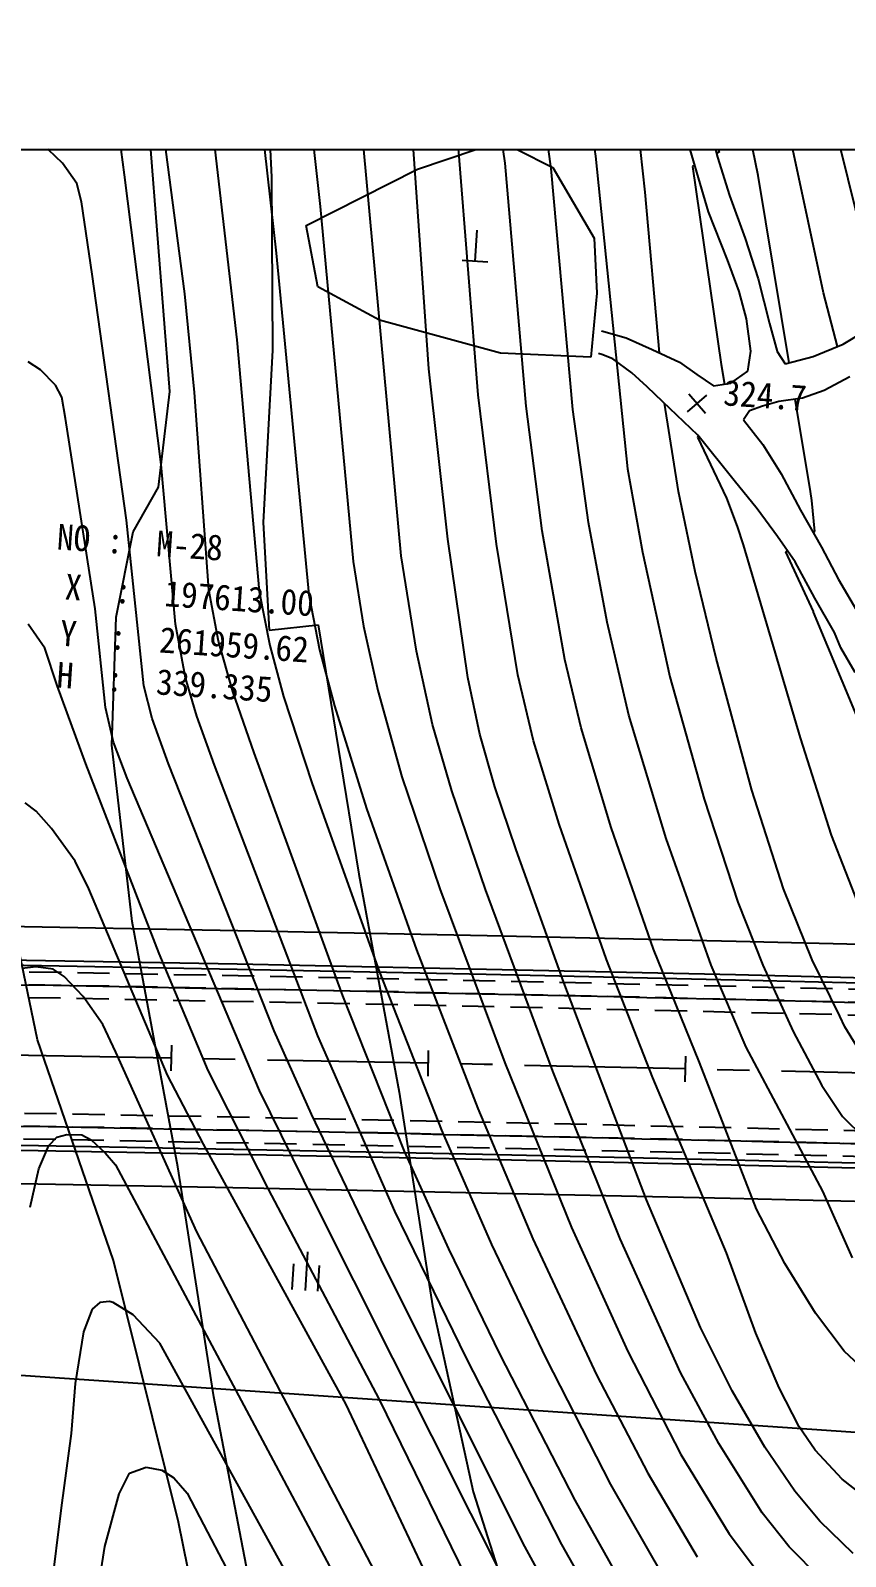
# Model space of a CAD drawing. Header units: millimetres. Extents: x 9574 to 10370, y 1103 to 1809.
# Drawn here: x 10189.3 to 10252.7, y 1441.7 to 1560.4 of the extents above; entities that cross this region are included whole.
import ezdxf
from ezdxf.xclip import XClip

# ---------------------------------------------------------------- set-up
doc = ezdxf.new("R2010")
doc.units = ezdxf.units.MM
doc.header["$LTSCALE"] = 10
doc.header["$MEASUREMENT"] = 0
doc.header["$XCLIPFRAME"] = 2
doc.linetypes.add('CENTER', pattern=[2, 1.25, -0.25, 0.25, -0.25])
doc.linetypes.add('HIDDEN', pattern=[0.375, 0.25, -0.125])
doc.layers.add('TX-PAPR', color=2, linetype='Continuous', plot=False)
doc.layers.add('TZ-BASE', color=253, linetype='Continuous')
doc.layers.add('TZ-CABL', color=4, linetype='Continuous')
doc.styles.add('HANA', font='GulimChe.ttf')
doc.linetypes.add('ZIGZAG', pattern='A,0.0001,-0.2,[131,ltypeshp.shx,S=0.2,R=0,X=-0.2,Y=0],-0.4,[131,ltypeshp.shx,S=0.2,R=180,X=0.2,Y=0],-0.2', length=0.8001)

# ---------------------------------------------------------------- blocks, each defined once
blk = doc.blocks.new('JD-DHGFJ67SF3CG')
at = {"layer": 'TZ-BASE'}
for p, q in [((77.04, 110.67), (702.24, 68.03)), ((590.66, 63.86, 322), (580.6, 111.03, 322)), ((594.3, 65.77, 321), (583.02, 111.41, 321)), ((575.76, 110.28, 324), (582.55, 74.8, 324)), ((540.99, 63.78, 335), (536.43, 98.42, 335)), ((562.31, 74.79, 329), (559.58, 95.59, 329)), ((565.91, 73.94, 328), (562.91, 95.45, 328)), ((569.49, 73.53, 327), (566.56, 93.27, 327)), ((569.83, 93.59, 326), (572.93, 74.5, 326)), ((546.88, 92.25, 344.72), (547.72, 72.85, 344.72)), ((536.3, 73.04, 336), (534.6, 85.32, 336)), ((550.16, 83.19, 332), (551.51, 70.57, 332)), ((546.32, 82.68, 333), (548.09, 66.94, 333)), ((542.74, 80.14, 334), (545.03, 60.21, 334)), ((585.59, 72.98, 323), (583.99, 80.61, 323)), ((576.8, 71.69, 325), (576.11, 77.81, 325)), ((581.46, 77.82, 316.35), (582.43, 74.42, 316.35)), ((559.97, 57.94, 330), (558.68, 76.4, 330)), ((581.73, 70.15, 329.12), (579.75, 76.87, 329.12)), ((530.38, 74.97, 337), (529.48, 75.51, 337)), ((531.47, 73.95, 337), (530.38, 74.97, 337)), ((539.83, 56.17, 344.72), (538.31, 75.57, 344.72)), ((557.83, 43.4, 331), (554.87, 75.43, 331)), ((559.1, 73.47, 327.27), (565.54, 75.65, 327.27)), ((563.82, 55.91, 329), (562.31, 74.79, 329)), ((565.54, 75.65, 327.27), (569.61, 73.61, 327.27)), ((582.55, 74.8, 324), (582.36, 74.69, 324)), ((532.58, 72.35, 337), (531.47, 73.95, 337)), ((567.53, 55.03, 328), (565.91, 73.94, 328)), ((569.61, 73.61, 327.27), (572.84, 68.1, 327.27)), ((572.93, 74.5, 326), (575.43, 50.17, 326)), ((580.66, 73.79, 324), (580.47, 73.69, 324)), ((580.47, 73.69, 324), (582.7, 58.29, 324)), ((582.43, 74.42, 316.35), (583.37, 71.43, 316.35)), ((539.15, 50.51, 336), (536.3, 73.04, 336)), ((547.72, 72.85, 344.72), (547.81, 59.39, 344.72)), ((550.42, 69.1, 327.27), (559.1, 73.47, 327.27)), ((571.17, 54.79, 327), (569.49, 73.53, 327)), ((588.01, 58.4, 323), (585.59, 72.98, 323)), ((532.95, 70.93, 337), (532.58, 72.35, 337)), ((577.92, 59.18, 325), (576.8, 71.69, 325)), ((583.37, 71.43, 316.35), (584.58, 68.09, 316.35)), ((533.79, 65.32, 337), (532.95, 70.93, 337)), ((551.51, 70.57, 332), (554.08, 42.96, 332)), ((583.2, 66.42, 329.12), (581.73, 70.15, 329.12)), ((551.33, 64.33, 327.27), (550.42, 69.1, 327.27)), ((563.57, 66.33, 329.99), (563.73, 68.72, 329.99)), ((572.84, 68.1, 327.27), (573.04, 63.82, 327.27)), ((584.58, 68.09, 316.35), (585.58, 64.95, 316.35)), ((548.09, 66.94, 333), (550.63, 40.37, 333)), ((536.46, 46.16, 337), (533.79, 65.32, 337)), ((562.57, 66.4, 329.99), (564.57, 66.26, 329.99)), ((584.11, 63.97, 329.12), (583.2, 66.42, 329.12)), ((556.12, 61.72, 327.27), (551.33, 64.33, 327.27)), ((585.58, 64.95, 316.35), (586.46, 61.48, 316.35)), ((541.74, 56.09, 335), (540.99, 63.78, 335)), ((573.04, 63.82, 327.27), (572.57, 58.86, 327.27)), ((584.67, 61.84, 329.12), (584.11, 63.97, 329.12)), ((591.76, 59.68, 322), (590.66, 63.86, 322)), ((585.01, 59.33, 329.12), (584.67, 61.84, 329.12)), ((592.2, 59.87, 316.35), (595.35, 61.77, 316.35)), ((565.54, 59.15, 327.27), (556.12, 61.72, 327.27)), ((573.39, 60.9, 329.12), (575.33, 60.36, 329.12)), ((586.46, 61.48, 316.35), (587.07, 59.29, 316.35)), ((545.03, 60.21, 334), (546.77, 40.62, 334)), ((547.81, 59.39, 344.72), (547.08, 45.99, 344.72)), ((575.33, 60.36, 329.12), (577.34, 59.44, 329.12)), ((577.34, 59.44, 329.12), (579.46, 58.47, 329.12)), ((589.87, 58.89, 316.35), (592.2, 59.87, 316.35)), ((529.75, 57.87, 338), (528.81, 58.5, 338)), ((572.57, 58.86, 327.27), (565.54, 59.15, 327.27)), ((573.44, 59.07, 327.04), (573.16, 59.14, 327.04)), ((574.29, 58.72, 327.04), (573.44, 59.07, 327.04)), ((575.75, 57.63, 327.04), (574.29, 58.72, 327.04)), ((579.46, 58.47, 329.12), (580.83, 57.5, 329.12)), ((582.7, 58.29, 324), (582.97, 56.76, 324)), ((584.78, 57.77, 329.12), (585.01, 59.33, 329.12)), ((587.07, 59.29, 316.35), (587.68, 58.32, 316.35)), ((587.68, 58.32, 316.35), (589.87, 58.89, 316.35)), ((530.93, 56.67, 338), (529.75, 57.87, 338)), ((561.46, 44.7, 330), (559.97, 57.94, 330)), ((576.96, 56.54, 327.04), (575.75, 57.63, 327.04)), ((580.83, 57.5, 329.12), (582.11, 56.62, 329.12)), ((583.47, 56.83, 329.12), (584.78, 57.77, 329.12)), ((592.72, 57.31, 311.13), (590.73, 56.26, 311.13)), ((531.41, 55.75, 338), (530.93, 56.67, 338)), ((538.94, 48.73, 344.72), (539.83, 56.17, 344.72)), ((542.86, 40.74, 335), (541.74, 56.09, 335)), ((565.23, 44.3, 329), (563.82, 55.91, 329)), ((578.17, 55.37, 327.04), (576.96, 56.54, 327.04)), ((580.09, 54.59, 324.74), (581.6, 55.9, 324.74)), ((580.19, 56, 324.74), (581.5, 54.49, 324.74)), ((582.11, 56.62, 329.12), (583.47, 56.83, 329.12)), ((582.97, 56.76, 324), (582.97, 56.76, 324)), ((590.73, 56.26, 311.13), (589.05, 55.67, 311.13)), ((531.7, 54.08, 338), (531.41, 55.75, 338)), ((568.78, 45.34, 328), (567.53, 55.03, 328)), ((572.4, 45.98, 327), (571.17, 54.79, 327)), ((580.9, 52.77, 327.04), (578.17, 55.37, 327.04)), ((579.39, 48.39, 325), (578.29, 55.26, 325)), ((584.91, 54.67, 311.13), (584.46, 53.98, 311.13)), ((585.93, 55.04, 311.13), (584.91, 54.67, 311.13)), ((587.19, 55.4, 311.13), (585.93, 55.04, 311.13)), ((589.05, 55.67, 311.13), (587.19, 55.4, 311.13)), ((589.67, 48.41, 323), (588.48, 55.58, 323)), ((534.02, 39.26, 338), (531.7, 54.08, 338)), ((584.46, 53.98, 311.13), (585.94, 52.05, 311.13)), ((580.92, 52.74, 324), (580.86, 52.63, 324)), ((580.86, 52.63, 324), (583.12, 47.89, 324)), ((583.71, 49.26, 327.04), (580.9, 52.77, 327.04)), ((585.94, 52.05, 311.13), (587.38, 49.78, 311.13)), ((540.26, 38.08, 336), (539.15, 50.51, 336)), ((575.43, 50.17, 326), (576.59, 43.69, 326)), ((536.98, 45.25, 344.72), (538.94, 48.73, 344.72)), ((585.52, 47.04, 327.04), (583.71, 49.26, 327.04)), ((587.38, 49.78, 311.13), (588.88, 46.96, 311.13)), ((580.68, 42.17, 325), (579.39, 48.39, 325)), ((583.12, 47.89, 324), (583.95, 45.67, 324)), ((589.76, 47.69, 323), (589.67, 48.41, 323)), ((590.01, 45.29, 323), (589.76, 47.69, 323)), ((587.09, 44.91, 327.04), (585.52, 47.04, 327.04)), ((588.88, 46.96, 311.13), (590.51, 44.08, 311.13)), ((535.65, 38.62, 344.72), (536.98, 45.25, 344.72)), ((537.81, 33.27, 337), (536.46, 46.16, 337)), ((547.08, 45.99, 344.72), (547.54, 37.6, 344.72)), ((570.55, 35.34, 328), (568.78, 45.34, 328)), ((573.85, 38.24, 327), (572.4, 45.98, 327)), ((583.95, 45.67, 324), (584.43, 44.26, 324)), ((589.88, 45.19, 323), (590.01, 45.29, 323)), ((563.01, 33.92, 330), (561.46, 44.7, 330)), ((566.89, 34.15, 329), (565.23, 44.3, 329)), ((584.43, 44.26, 324), (588.85, 29.23, 324)), ((588.47, 42.93, 327.04), (587.09, 44.91, 327.04)), ((590.51, 44.08, 311.13), (591.84, 41.56, 311.13)), ((554.08, 42.96, 332), (554.88, 37.93, 332)), ((559.01, 35.98, 331), (557.83, 43.4, 331)), ((576.59, 43.69, 326), (578.73, 33.97, 326)), ((587.75, 43.71, 323), (587.86, 43.79, 323)), ((589.89, 39.07, 323), (587.75, 43.71, 323)), ((589.99, 40.1, 327.04), (588.47, 42.93, 327.04)), ((582.31, 35.43, 325), (580.68, 42.17, 325)), ((591.84, 41.56, 311.13), (593.42, 38.86, 311.13)), ((543.62, 36.75, 335), (542.86, 40.74, 335)), ((546.77, 40.62, 334), (547.59, 36.42, 334)), ((550.63, 40.37, 333), (551.47, 36.09, 333)), ((534.82, 31.59, 338), (534.02, 39.26, 338)), ((591.54, 37.43, 327.04), (589.99, 40.1, 327.04)), ((530.11, 36.21, 339), (528.81, 38.07, 339)), ((535.32, 28.66, 344.72), (535.65, 38.62, 344.72)), ((541.03, 33.91, 336), (540.26, 38.08, 336)), ((547.54, 37.6, 344.72), (551.36, 38.04, 344.72)), ((551.36, 38.04, 344.72), (554.52, 18.64, 344.72)), ((575.53, 31.01, 327), (573.85, 38.24, 327)), ((589.9, 39.02, 323), (589.89, 39.07, 323)), ((593.24, 31, 323), (589.9, 39.02, 323)), ((554.88, 37.93, 332), (555.99, 32.92, 332)), ((592.02, 36.25, 327.04), (591.54, 37.43, 327.04)), ((531.06, 33.31, 339), (530.11, 36.21, 339)), ((544.72, 32.85, 335), (543.62, 36.75, 335)), ((547.59, 36.42, 334), (548.67, 32.46, 334)), ((551.47, 36.09, 333), (552.62, 31.73, 333)), ((560.25, 30.27, 331), (559.01, 35.98, 331)), ((593.13, 34.33, 327.04), (592.02, 36.25, 327.04)), ((571.82, 30.01, 328), (570.55, 35.34, 328)), ((585.1, 25.17, 325), (582.31, 35.43, 325)), ((533.3, 27.22, 339), (531.06, 33.31, 339)), ((538.46, 30.74, 337), (537.81, 33.27, 337)), ((541.91, 30.91, 336), (541.03, 33.91, 336)), ((563.93, 29.53, 330), (563.01, 33.92, 330)), ((568.1, 29.01, 329), (566.89, 34.15, 329)), ((578.73, 33.97, 326), (581.38, 24.47, 326)), ((546.39, 28.07, 335), (544.72, 32.85, 335)), ((548.67, 32.46, 334), (550.89, 25.67, 334)), ((555.99, 32.92, 332), (557.88, 26.19, 332)), ((535.45, 28.91, 338), (534.82, 31.59, 338)), ((543.3, 27.12, 336), (541.91, 30.91, 336)), ((552.62, 31.73, 333), (555.12, 23.75, 333)), ((578.42, 21.4, 327), (575.53, 31.01, 327)), ((539.71, 27.22, 337), (538.46, 30.74, 337)), ((561.75, 25.11, 331), (560.25, 30.27, 331)), ((574.16, 22.27, 328), (571.82, 30.01, 328)), ((536.9, 14.95, 344.72), (535.32, 28.66, 344.72)), ((536.5, 26.11, 338), (535.45, 28.91, 338)), ((565.11, 25.43, 330), (563.93, 29.53, 330)), ((570.1, 22.52, 329), (568.1, 29.01, 329)), ((588.85, 29.23, 324), (591.27, 21.66, 324)), ((553.27, 9.16, 335), (546.39, 28.07, 335)), ((538.98, 12.46, 339), (533.3, 27.22, 339)), ((547.95, 6.44, 337), (539.71, 27.22, 337)), ((551.34, 6.04, 336), (543.3, 27.12, 336)), ((557.88, 26.19, 332), (560.82, 17.5, 332)), ((546.81, 1.81, 338), (536.5, 26.11, 338)), ((550.89, 25.67, 334), (556.14, 11.01, 334)), ((564.37, 17.43, 331), (561.75, 25.11, 331)), ((566.77, 20.52, 330), (565.11, 25.43, 330)), ((587.55, 17.48, 325), (585.1, 25.17, 325)), ((529.42, 23.54, 340), (528.58, 24.17, 340)), ((555.12, 23.75, 333), (559.02, 12.74, 333)), ((581.38, 24.47, 326), (584, 16.46, 326)), ((530.62, 22.19, 340), (529.42, 23.54, 340)), ((532.46, 19.63, 340), (530.62, 22.19, 340)), ((573.78, 11.98, 329), (570.1, 22.52, 329)), ((577.44, 12.8, 328), (574.16, 22.27, 328)), ((581.92, 11.55, 327), (578.42, 21.4, 327)), ((591.27, 21.66, 324), (593.5, 15.95, 324)), ((570.47, 10.21, 330), (566.77, 20.52, 330)), ((533.53, 17.48, 340), (532.46, 19.63, 340)), ((554.52, 18.64, 344.72), (557.66, 1.66, 344.72)), ((529.52, 5.74, 350), (527.1, 17.51, 350)), ((539.63, 3, 340), (533.53, 17.48, 340)), ((560.82, 17.5, 332), (565.88, 3.95, 332)), ((569.61, 3.31, 331), (564.37, 17.43, 331)), ((589.78, 11.96, 325), (587.55, 17.48, 325)), ((584, 16.46, 326), (585.94, 11.56, 326)), ((540.44, -4.15, 344.72), (536.9, 14.95, 344.72)), ((542.8, 3.36, 339), (538.98, 12.46, 339)), ((559.02, 12.74, 333), (563.77, 0.4, 333)), ((577.39, 2.78, 329), (573.78, 11.98, 329)), ((581.03, 3.98, 328), (577.44, 12.8, 328)), ((591.94, 7.58, 325), (589.78, 11.96, 325)), ((529.4, 11.43, 341), (528.33, 11.28, 341)), ((530.75, 11.24, 341), (529.4, 11.43, 341)), ((531.61, 10.68, 341), (530.75, 11.24, 341)), ((556.14, 11.01, 334), (560.95, -1.28, 334)), ((584.66, 5.18, 327), (581.92, 11.55, 327)), ((585.94, 11.56, 326), (588.3, 6.38, 326)), ((79.75, 10.25), (698.74, -31.97)), ((533.08, 9.1, 341), (531.61, 10.68, 341)), ((573.75, 1.58, 330), (570.47, 10.21, 330)), ((534.6, 6.94, 341), (533.08, 9.1, 341)), ((558.06, -2.87, 335), (553.27, 9.16, 335)), ((592.34, 6.75, 325), (591.94, 7.58, 325)), ((535.61, 4.78, 341), (534.6, 6.94, 341)), ((550.84, -0.04, 337), (547.95, 6.44, 337)), ((557.32, -7.58, 336), (551.34, 6.04, 336)), ((588.3, 6.38, 326), (590.54, 2.18, 326)), ((594.64, 2.98, 325), (592.34, 6.75, 325)), ((535.44, -11.43, 350), (529.52, 5.74, 350)), ((541.93, -9.2, 341), (535.61, 4.78, 341)), ((539.94, 5.32), (539.9, 3.32)), ((559.93, 4.92), (559.89, 2.92)), ((590.63, -6.03, 327), (584.66, 5.18, 327)), ((565.88, 3.95, 332), (571.08, -8.85, 332)), ((579.93, 4.48), (579.89, 2.48)), ((585.45, -7.43, 328), (581.03, 3.98, 328)), ((542.44, -2.38, 340), (539.63, 3, 340)), ((547.49, -5.88, 339), (542.8, 3.36, 339)), ((574.85, -9.75, 331), (569.61, 3.31, 331)), ((583.13, -10.84, 329), (577.39, 2.78, 329)), ((551.09, -6.94, 338), (546.81, 1.81, 338)), ((557.66, 1.66, 344.72), (560.26, -14.94, 344.72)), ((576.91, -6.71, 330), (573.75, 1.58, 330)), ((590.54, 2.18, 326), (592.16, -0.23, 326)), ((563.77, 0.4, 333), (568.06, -9.73, 333)), ((556.56, -12, 337), (550.84, -0.04, 337)), ((592.16, -0.23, 326), (593.83, -1.89, 326)), ((530.41, -2.48, 342), (531.02, -1.84, 342)), ((531.02, -1.84, 342), (531.8, -1.62, 342)), ((531.8, -1.62, 342), (532.97, -1.66, 342)), ((532.97, -1.66, 342), (533.7, -2.04, 342)), ((533.7, -2.04, 342), (534.8, -3.05, 342)), ((560.95, -1.28, 334), (564.84, -10.18, 334)), ((529.64, -4.29, 342), (530.41, -2.48, 342)), ((534.8, -3.05, 342), (535.6, -3.97, 342)), ((553.55, -22.62, 340), (542.44, -2.38, 340)), ((561.52, -10.53, 335), (558.06, -2.87, 335)), ((528.95, -7.27, 342), (529.64, -4.29, 342)), ((535.6, -3.97, 342), (558.53, -46.96, 342)), ((543.24, -22.04, 344.72), (540.44, -4.15, 344.72)), ((556.12, -22.24, 339), (547.49, -5.88, 339)), ((566.88, -38.37, 338), (551.09, -6.94, 338)), ((581.1, -16.64, 330), (576.91, -6.71, 330)), ((592.92, -11.23, 327), (590.63, -6.03, 327)), ((562.87, -18.98, 336), (557.32, -7.58, 336)), ((587.67, -11.66, 328), (585.45, -7.43, 328)), ((563.37, -50.08, 341), (541.93, -9.2, 341)), ((571.08, -8.85, 332), (575.46, -18.5, 332)), ((565.53, -18.75, 335), (561.52, -10.53, 335)), ((564.84, -10.18, 334), (569.06, -19.02, 334)), ((568.06, -9.73, 333), (573.02, -20.31, 333)), ((579.55, -20.14, 331), (574.85, -9.75, 331)), ((540.5, -31.77, 350), (535.44, -11.43, 350)), ((549.34, -13.68, 339.58), (549.48, -11.68, 339.58)), ((550.54, -10.75, 339.58), (550.34, -13.75, 339.58)), ((551.34, -13.82, 339.58), (551.47, -11.82, 339.58)), ((585.4, -17.08, 329), (583.13, -10.84, 329)), ((590.04, -15.51, 328), (587.67, -11.66, 328)), ((567.45, -33.68, 337), (556.56, -12, 337)), ((533.78, -15.2, 343), (533.1, -16.98, 343)), ((534.37, -14.7, 343), (533.78, -15.2, 343)), ((535.14, -14.61, 343), (534.37, -14.7, 343)), ((535.41, -14.69, 343), (535.14, -14.61, 343)), ((536.97, -15.64, 343), (535.41, -14.69, 343)), ((560.26, -14.94, 344.72), (563.43, -29.43, 344.72)), ((539.04, -17.86, 343), (536.97, -15.64, 343)), ((592.29, -18.48, 328), (590.04, -15.51, 328)), ((533.1, -16.98, 343), (532.45, -21, 343)), ((583.56, -21.56, 330), (581.1, -16.64, 330)), ((587.21, -21.34, 329), (585.4, -17.08, 329)), ((556.43, -49.41, 343), (539.04, -17.86, 343)), ((570.32, -33.52, 336), (562.87, -18.98, 336)), ((571.36, -30.07, 335), (565.53, -18.75, 335)), ((575.46, -18.5, 332), (579.57, -26.51, 332)), ((595.84, -21.84, 328), (592.29, -18.48, 328)), ((569.06, -19.02, 334), (574.1, -28.86, 334)), ((582.52, -25.66, 331), (579.55, -20.14, 331)), ((532.45, -21, 343), (532.14, -24.89, 343)), ((573.02, -20.31, 333), (577, -27.97, 333)), ((588.77, -24.36, 329), (587.21, -21.34, 329)), ((547.99, -46.75, 344.72), (543.24, -22.04, 344.72)), ((568.57, -47.61, 339), (556.12, -22.24, 339)), ((586.11, -25.96, 330), (583.56, -21.56, 330)), ((565.81, -48.62, 340), (553.55, -22.62, 340)), ((532.14, -24.89, 343), (531.37, -30.66, 343)), ((590.02, -26.19, 329), (588.77, -24.36, 329)), ((585.91, -31.06, 331), (582.52, -25.66, 331)), ((588.43, -29.36, 330), (586.11, -25.96, 330)), ((579.57, -26.51, 332), (583.33, -32.69, 332)), ((592.13, -28.44, 329), (590.02, -26.19, 329)), ((535.88, -29.58, 344), (536.69, -27.97, 344)), ((536.69, -27.97, 344), (537.97, -27.5, 344)), ((537.97, -27.5, 344), (539.2, -27.73, 344)), ((539.2, -27.73, 344), (540.13, -28.34, 344)), ((540.13, -28.34, 344), (541.16, -29.52, 344)), ((577, -27.97, 333), (580.85, -34.47, 333)), ((596.15, -31.6, 329), (592.13, -28.44, 329)), ((534.77, -33.67, 344), (535.88, -29.58, 344)), ((541.16, -29.52, 344), (542.76, -32.55, 344)), ((563.43, -29.43, 344.72), (566.82, -40.06, 344.72)), ((574.1, -28.86, 334), (578.17, -35.95, 334)), ((590.38, -31.71, 330), (588.43, -29.36, 330)), ((531.37, -30.66, 343), (530.44, -38.23, 343)), ((575.74, -37.88, 335), (571.36, -30.07, 335)), ((543.39, -46.15, 350), (540.5, -31.77, 350)), ((588, -33.71, 331), (585.91, -31.06, 331)), ((592.99, -34.21, 330), (590.38, -31.71, 330)), ((542.76, -32.55, 344), (545.09, -37.01, 344)), ((583.33, -32.69, 332), (585.55, -35.63, 332)), ((534.06, -38.06, 344), (534.77, -33.67, 344)), ((572.8, -43.58, 337), (567.45, -33.68, 337)), ((575.03, -41.82, 336), (570.32, -33.52, 336)), ((590.46, -36.19, 331), (588, -33.71, 331))]:
    blk.add_line(p, q, dxfattribs=at)
at = {"layer": 'TZ-BASE', "linetype": 'CENTER', "flags": 128}
blk.add_lwpolyline([(699.86, 0, 0.015501), (79.96, 2.48), (0, 0)], format="xyb", dxfattribs=at)
at = {"layer": 'TZ-BASE'}
for radius in [10010, 10010, 10007.4, 10007, 9993, 9992.6, 9990, 9990]:
    blk.add_arc((349.93, -9993.88), radius, 87.994643, 91.546982, dxfattribs=at)
at = {"layer": 'TZ-BASE', "style": 'HANA'}
for s, p in [('324.7', (582.84, 55.11, 324.74)), ('NO :  M-28    ', (530.99, 43.9, 339.33)), ('X  :  197613.00', (531.61, 40.01, 339.33)), ('Y  :  261959.62', (531.22, 36.41, 57.01)), ('H  :  339.335', (530.97, 33.15, 339.33))]:
    blk.add_text(s, height=2, rotation=356.0983, dxfattribs=at).set_placement(p)

msp = doc.modelspace()

# ---------------------------------------------------------------- linework, layer by layer
at = {"layer": 'TX-PAPR', "flags": 128}
msp.add_lwpolyline([(10357.55, 1401.15), (9662.94, 1401.15), (9657.69, 1551.15), (10362.8, 1551.15), (10357.55, 1401.15)], dxfattribs=at)
at = {"layer": 'TZ-CABL', "linetype": 'HIDDEN'}
for points in [[(9660.11, 1482.64, -0.009293), (10031.97, 1488.75, -0.008207), (10360.4, 1482.64, -0.008207)], [(9660.14, 1481.64, -0.009293), (10031.97, 1487.75, -0.008207), (10360.37, 1481.64, -0.008207)], [(9660.18, 1480.64, -0.009293), (10031.97, 1486.75, -0.008207), (10360.33, 1480.64, -0.008207)], [(9660.47, 1471.68, -0.009274), (10031.59, 1477.75, -0.008207), (10360.02, 1471.65)], [(9660.51, 1470.68, -0.009274), (10031.59, 1476.75, -0.008207), (10359.98, 1470.65)], [(9660.54, 1469.68, -0.009274), (10031.59, 1475.75, -0.008207), (10359.95, 1469.65)]]:
    msp.add_lwpolyline(points, format="xyb", dxfattribs=at)
at = {"layer": 'TZ-CABL', "linetype": 'ZIGZAG', "ltscale": 0.5}
for points in [[(9660.14, 1481.64, -0.009293), (10031.97, 1487.75, -0.008207), (10360.37, 1481.64, -0.008207)], [(9660.51, 1470.68, -0.009274), (10031.59, 1476.75, -0.008207), (10359.98, 1470.65)]]:
    msp.add_lwpolyline(points, format="xyb", dxfattribs=at)

# ---------------------------------------------------------------- block references
at = {"layer": 'TZ-BASE'}
ref = msp.add_blockref('JD-DHGFJ67SF3CG', (9660.32, 1476.15), dxfattribs=at)
XClip(ref).set_block_clipping_path([(697.2310137717, -75.0000549746), (2.6260664882, -75.000000207), (-2.6260664881, 75.0000002071), (702.4831704018, 74.9999446113)])

doc.saveas('drawing.dxf')
